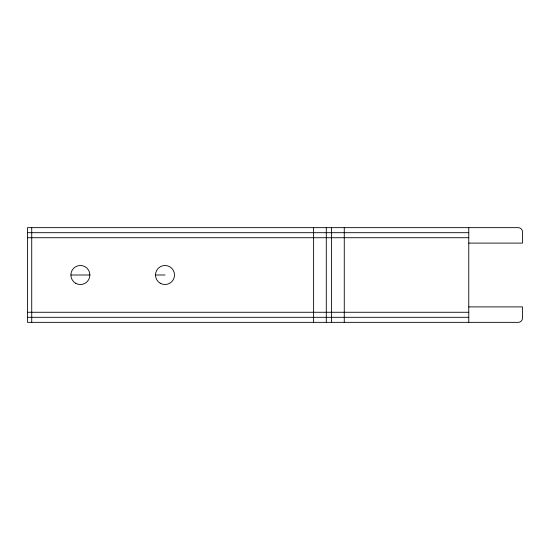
<?xml version="1.0" encoding="UTF-8"?>
<svg xmlns="http://www.w3.org/2000/svg" width="550" height="550" viewBox="0 0 550 550"><rect width="100%" height="100%" fill="white"/><g stroke="black" fill="none" stroke-linecap="round" stroke-linejoin="round"><path stroke-width="0.82" d="M27.514 232.691L468.772 232.691M27.514 237.731L468.772 237.731M468.772 243.1L522.5 243.1L522.5 231.887A4.228 4.228 0 0 0 518.272 227.652L27.5 227.652L27.5 322.348L518.272 322.348A4.228 4.228 0 0 0 522.5 318.113L522.5 306.9L468.772 306.9M71.005 275L89.787 275M155.595 275L165 275M27.514 312.269L468.772 312.269M27.514 317.309L468.772 317.309M468.772 227.652L468.772 322.348M344.266 227.652L344.266 322.348M331.588 227.652L331.588 322.348M326.294 227.652L326.294 322.348M313.617 227.652L313.617 322.348M31.728 227.652L31.728 322.348M160.243 283.243A9.522 9.522 0 0 0 174.522 275A9.522 9.522 0 0 0 160.243 266.757A9.522 9.522 0 0 0 160.243 283.243M75.625 283.243A9.522 9.522 0 0 0 89.904 275A9.522 9.522 0 0 0 75.625 266.757A9.522 9.522 0 0 0 75.625 283.243"/></g></svg>
